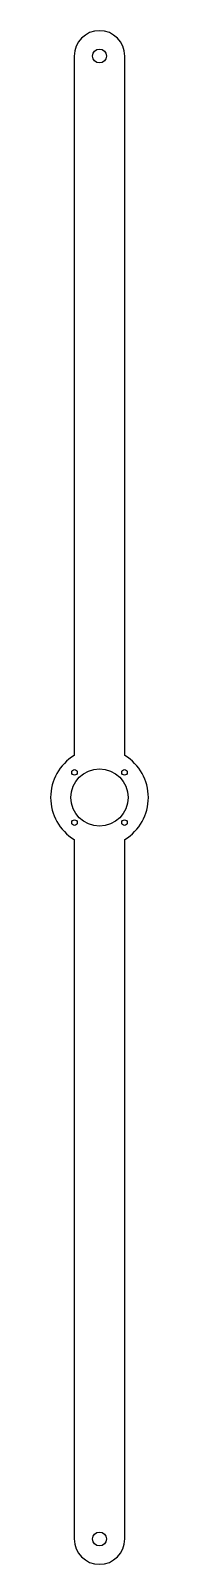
# Model space of a CAD drawing. Header units: millimetres. Extents: x -29 to 29, y -454 to 454.
import ezdxf

# ---------------------------------------------------------------- set-up
doc = ezdxf.new("R2010")
doc.units = ezdxf.units.MM

msp = doc.modelspace()

# ---------------------------------------------------------------- linework, layer by layer
for p, q in [((-15, 439), (-15, 24.82)), ((15, 24.82), (15, 439)), ((-15, -24.82), (-15, -439)), ((15, -439), (15, -24.82))]:
    msp.add_line(p, q)
for centre, radius in [((0, 439), 4.1), ((0, 0), 17), ((-14.85, 14.85), 1.65), ((14.85, 14.85), 1.65), ((-14.85, -14.85), 1.65), ((14.85, -14.85), 1.65), ((0, -439), 4.1)]:
    msp.add_circle(centre, radius)
for centre, radius, start, end in [((0, 439), 15, 0, 180), ((0, 0), 29, 121.14739, 238.85261), ((0, 0), 29, -58.85261, 58.85261), ((0, -439), 15, 180, 360)]:
    msp.add_arc(centre, radius, start, end)

doc.saveas('drawing.dxf')
